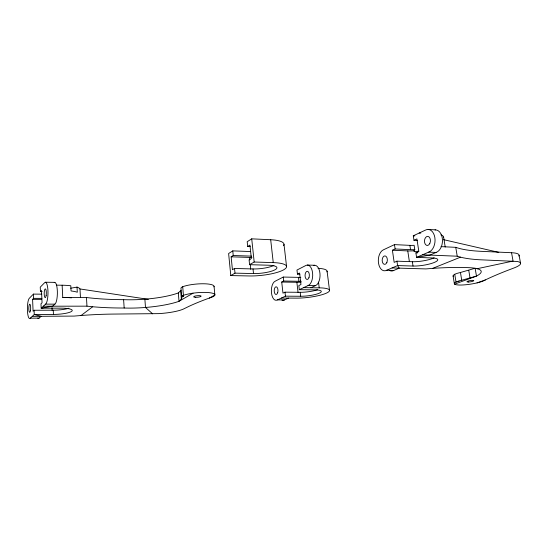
<?xml version="1.0" encoding="UTF-8"?>
<svg xmlns="http://www.w3.org/2000/svg" width="548" height="548" viewBox="0 0 548 548"><rect width="100%" height="100%" fill="white"/><g stroke="black" fill="none" stroke-linecap="round" stroke-linejoin="round"><path stroke-width="0.82" d="M181.025 290.31L178.319 292.94A43.854 9.727 -4.2 0 1 148.303 298.9L143.24 299.318A43.854 9.727 -4.2 0 1 123.608 299.66A111.032 26.708 -4.3 0 1 86.468 297.516L62.746 297.406L62.136 285.22L56.451 285.152M418.302 251.217A19.975 4.72 -8.9 0 1 414.589 251.601L414.13 251.628L414 250.779L414.774 249.607L414.117 245.312A15.33 3.72 -9 0 1 409.883 245.36L394.485 244.62L383.278 249.888A10.679 6.508 -87.7 0 0 378.538 263.335A10.679 6.508 -87.7 0 0 386.655 270.253L393.772 270.445L399.245 268.143L397.581 265.568L396.93 261.17L412.37 261.711A15.406 3.432 -8.8 0 0 434.139 257.848M41.703 294.16L33.407 294.105L29.469 298.126A10.289 2.35 -89.4 0 0 27.434 310.511A10.289 2.35 -89.4 0 0 30.284 318.183L39.072 318.107L41.127 316.319L34.264 314.545L30.284 318.183M68.925 308.229A15.221 3.096 -3.1 0 1 53.245 310.195L34.086 310.264L33.086 311.202L32.592 299.345L33.586 298.352L41.888 298.386M54.225 282.542A10.96 2.795 -89.2 0 1 57.362 291.474A10.96 2.795 -89.2 0 1 54.889 304.147L52.587 306.202L41.182 308.195L45.573 304.14A11.022 2.699 -89.2 0 0 47.964 291.043A11.022 2.699 -89.2 0 0 44.772 282.569L40.251 287.159L40.449 291.529L41.518 290.467L42.059 302.777L40.984 303.784L41.182 308.195L60.869 308.154A15.241 3.021 -3.2 0 1 71.781 311.237A15.241 3.021 -3.2 0 1 53.444 314.436L34.264 314.545L34.086 310.264M43.347 306.209L86.961 306.168L92.687 306.75A111.326 25.55 -4.4 0 0 124.177 308.017A43.963 9.295 -4.3 0 0 143.85 307.586L148.919 307.161A43.963 9.295 -4.3 0 0 179.018 301.297L181.737 298.77L181.717 297.153A12.803 2.713 -5.1 0 1 181.957 296.269L183.457 295.338A17.591 3.706 -5.2 0 1 206.856 292.461A17.591 3.706 -5.2 0 1 212.775 296.831L206.096 299.242A217.357 38.305 -7.7 0 0 189.039 306.311L184.354 308.593A25.263 5.021 -4.7 0 1 158.769 313.627L115.217 314.059A89.756 15.707 -4 0 0 81.083 315.504L74.124 316.08L32.27 316.381M81.083 315.504L92.687 306.75M454.641 284.131L476.465 276.103L475.13 268.246L460.457 272.493A11.72 2.274 -9.1 0 0 454.751 274.274L456.011 281.987A16.248 3 -9 0 0 461.649 285.022A16.248 3 -9 0 0 482.761 281.179L487.85 278.733A248.956 36.915 -10.8 0 1 506.119 270.972L513.223 268.253A26.078 5.062 -9.5 0 0 517.189 261.471L482.692 259.896A121.471 26.612 -11.1 0 1 460.505 257.163L457.217 256.204L422.556 254.793L416.59 257.368L415.898 252.84L418.857 251.539L416.912 238.921L413.973 240.277L413.281 235.798L425.248 230.201A11.494 7.501 -86.1 0 1 434.859 237.613A11.494 7.501 -86.1 0 1 428.694 252.121L422.556 254.793M250.34 251.546L232.77 250.881L228.619 253.519L230.804 275.576L249.176 275.952A25.872 6.138 -6.1 0 0 283.583 269.849A25.872 6.138 -6.1 0 0 273.247 262.608L254.183 262.026L249.593 264.684L249.087 259.862L251.368 258.519L249.943 245.079L247.689 246.484L247.189 241.716L251.717 238.839L270.691 239.729A25.708 6.795 -6.1 0 1 283.556 245.716M273.897 265.451A16.132 3.918 -6.1 0 1 253.018 268.945L234.537 268.472L232.427 269.712L231.14 256.807L233.236 255.505L251.662 256.142M193.047 293.173L179.018 301.297L178.319 292.94M230.804 275.576L235.003 273.144L253.505 273.555A16.152 3.829 -6.1 0 0 275.069 269.746A16.152 3.829 -6.1 0 0 268.527 265.225L249.593 264.684M209.357 298.078L214.843 295.036M300.818 277.343A13.679 3.083 -6.9 0 1 298.441 277.363L283.261 277.055L275.343 281.124A9.679 4.774 -89.4 0 0 271.479 292.927A9.679 4.774 -89.4 0 0 277.446 299.9L284.453 299.927L288.481 298.091M317.71 289.645A13.741 2.843 -6.9 0 1 300.208 292.303L284.981 292.166L282.974 293.125L281.713 282.035L283.713 281.028L298.907 281.295A13.693 3.021 -6.9 0 0 301.284 281.268M299.297 289.68L308.065 285.542A10.323 5.439 -88.7 0 0 312.6 273.11A10.323 5.439 -88.7 0 0 305.996 265.417L296.968 270.041L297.454 274.123L299.592 273.048L300.955 284.535L298.811 285.563L299.297 289.68L314.819 289.851A13.755 2.781 -6.9 0 1 319.34 293.159A13.755 2.781 -6.9 0 1 300.681 296.269L285.44 296.173L277.446 299.9M310.887 287.741L315.367 285.652A10.268 5.487 -88.7 0 0 319.977 273.616A10.268 5.487 -88.7 0 0 313.627 265.479M396.93 261.17L394.176 262.382L392.395 250.237L395.129 248.977L410.534 249.655A15.351 3.644 -9 0 0 414.774 249.607M386.655 270.253L397.581 265.568L413.028 266.047A15.426 3.357 -8.7 0 0 434.372 262.417A15.426 3.357 -8.7 0 0 432.297 257.971L416.59 257.368L429.906 255.094L436.078 252.443A11.426 7.549 -86 0 0 442.462 239.839A11.426 7.549 -86 0 0 435.037 229.893M392.094 267.931L425.885 268.917L432.625 268.383L460.505 257.163M457.142 281.528L456.011 281.987L459.238 281.199M477.034 282.884L485.384 279.932M458.217 281.172L458.498 281.083A11.748 2.171 -8.9 0 1 461.738 280.247L476.465 276.103A40.696 7.939 -8.7 0 0 478.514 269.123L476.404 268.527A40.696 7.939 -8.7 0 0 462.683 267.595A90.79 17.173 -8.1 0 0 432.625 268.383M477.089 268.726L513.058 261.06L511.551 252.717L481.213 251.333A121.129 27.811 -11.3 0 1 455.751 247.333L440.996 246.627M70.719 288.221L77.028 287.09A24.276 5.377 -2.8 0 1 79.974 288.947L148.392 299.372M414 250.779L413.26 250.826A19.968 4.74 -9 0 1 407.767 250.902L392.395 250.237M45.573 304.14L54.889 304.147M182.052 296.18L183.47 296.18L182.724 286.727A17.55 3.877 -5.1 0 1 203.048 283.761A17.55 3.877 -5.1 0 1 213.973 286.844M32.592 299.345L41.689 299.372M281.425 298.057L296.584 298.133A22.036 4.453 -6.9 0 0 326.368 293.153A22.036 4.453 -6.9 0 0 319.231 287.851L303.619 287.652M40.449 291.529L42.148 291.543M308.065 285.542L315.367 285.652M45.477 282.234L54.773 282.364M281.713 282.035L296.865 282.282A17.817 3.932 -6.9 0 0 301.03 282.206M297.454 274.123L299.9 274.178M307.407 265.061L314.696 265.273M231.14 256.807L249.511 257.43A20.906 5.405 -6.1 0 0 251.95 257.457M415.898 252.84L417.549 252.909M247.689 246.484L250.148 246.586M428.694 252.121L436.078 252.443M413.973 240.277L417.268 240.449M413.281 235.798L414.932 235.887M419.179 233.03L420.802 233.126M428.159 229.434L435.537 229.886M443.558 239.654L498.776 252.375M182.553 295.804L183.47 296.18L181.717 297.153L180.998 288.618A12.775 2.836 -5 0 1 182.724 286.727M152.611 313.833L145.487 307.455L144.877 299.181M79.974 288.947L80.46 297.448M519.1 255.306L520.6 263.499M468.759 270.342L470.068 278.144M460.457 272.493L461.738 280.247M455.751 247.333L457.217 256.204M453.093 275.939L454.374 283.775M443.627 237.209L445.216 247.004M409.883 245.36L410.534 249.655M412.37 261.711L413.028 266.047M407.767 250.902L409.335 261.3M394.485 244.62L395.129 248.977M327.088 271.219L329.526 290.385M318.518 282.138L319.231 287.851M298.441 277.363L298.907 281.295M300.208 292.303L300.681 296.269M296.865 282.282L298.057 292.413M284.001 244.346L286.577 266.629M283.261 277.055L283.713 281.028M284.981 292.166L285.44 296.173M270.691 239.729L273.247 262.608M251.717 238.839L254.183 262.026M253.018 268.945L253.505 273.555M249.511 257.43L249.778 259.978M250.224 264.225L250.758 269.321M232.77 250.881L233.236 255.505M234.537 268.472L235.003 273.144M214.056 286.33L214.85 294.79M180.669 290.878L181.381 299.318M123.608 299.66L124.177 308.017M86.468 297.516L86.961 306.168M77.028 287.09L77.309 292.228A24.311 5.24 -2.9 0 0 71.055 290.961L70.781 285.768A24.276 5.377 -2.8 0 0 62.136 285.22M53.245 310.195L53.444 314.436M52.012 307.777L52.129 310.284M33.407 294.105L33.586 298.352M393.772 270.445A10.618 6.549 -87.7 0 1 389.56 270.431M440.948 234.921A24.564 5.96 -9 0 1 443.592 237.606M453.395 276.507A16.214 3.137 -9.1 0 1 454.751 274.274M511.551 252.717A26.016 5.295 -9.6 0 1 518.874 256.032M39.072 318.107A10.234 2.432 -89.4 0 1 37.812 318.176M62.746 297.406A24.359 5.069 -3.1 0 1 71.425 297.865M318.011 268.315A21.913 4.946 -6.9 0 1 326.964 271.883M284.453 299.927A9.631 4.822 -89.4 0 1 281.96 300.085M468.561 282.021A3.452 0.637 -9 0 0 473.753 280.692A3.452 0.637 -9 0 0 468.711 280.884A3.452 0.637 -9 0 0 468.561 282.021M429.776 243.559A4.555 2.973 -86.1 0 0 427.92 236.38A4.555 2.973 -86.1 0 0 424.673 242.798A4.555 2.973 -86.1 0 0 429.776 243.559M386.874 262.444A4.233 2.582 -87.7 0 0 385.004 255.909A4.233 2.582 -87.7 0 0 382.415 262.067A4.233 2.582 -87.7 0 0 386.874 262.444M195.458 297.324A3.74 0.788 -5.2 0 0 201.109 296.173A3.74 0.788 -5.2 0 0 195.595 295.941A3.74 0.788 -5.2 0 0 195.458 297.324M46.148 295.523A4.37 1.069 -89.2 0 0 45.347 288.885A4.37 1.069 -89.2 0 0 44.299 295.358A4.37 1.069 -89.2 0 0 46.148 295.523M30.496 310.442A4.083 0.932 -89.4 0 0 29.804 304.195A4.083 0.932 -89.4 0 0 28.886 310.175A4.083 0.932 -89.4 0 0 30.496 310.442M277.699 292.625A3.836 1.891 -89.4 0 0 276.165 286.803A3.836 1.891 -89.4 0 0 274.425 292.495A3.836 1.891 -89.4 0 0 277.699 292.625M308.962 277.665A4.096 2.158 -88.7 0 0 307.421 271.294A4.096 2.158 -88.7 0 0 305.25 277.185A4.096 2.158 -88.7 0 0 308.962 277.665"/></g></svg>
